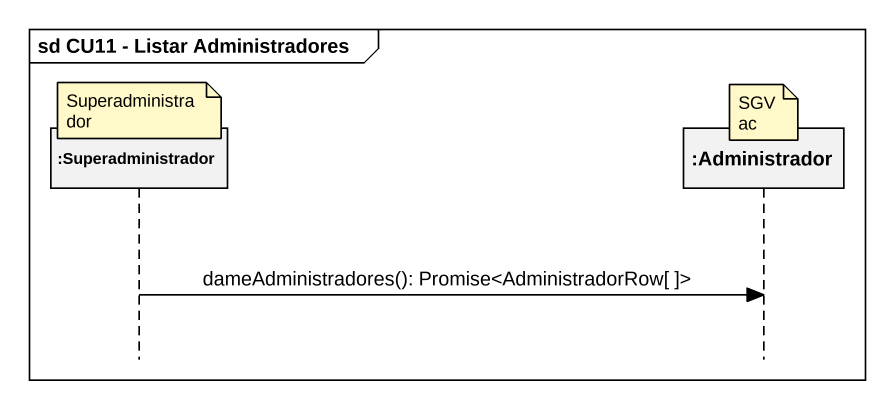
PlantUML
@startuml
mainframe sd CU11 - Listar Administradores
hide footbox
participant ":Superadministrador" as Superadministrador
participant ":Administrador" as Administrador

note over Superadministrador : Superadministrador
note over Administrador : SGVac
Superadministrador -> Administrador : dameAdministradores(): Promise<AdministradorRow[ ]>
@enduml
